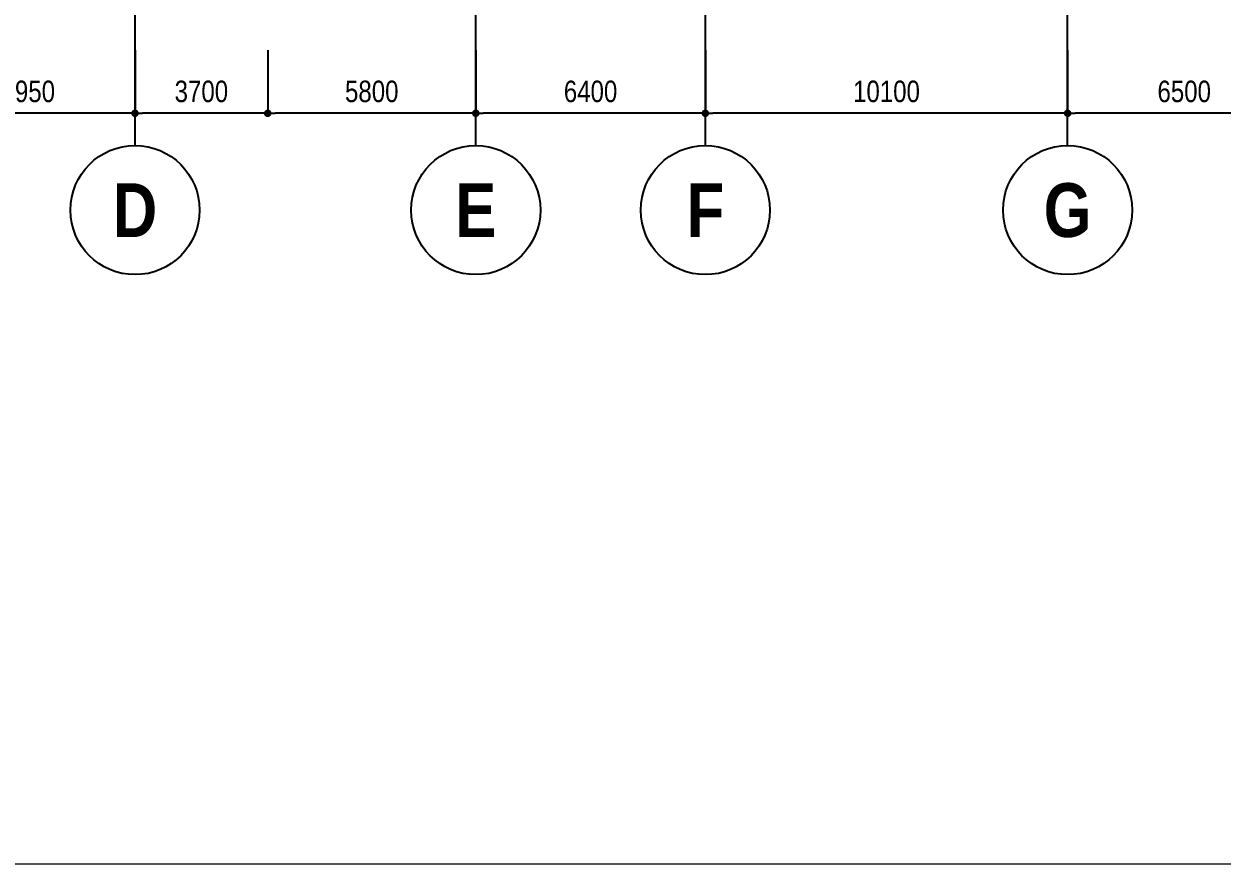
# Model space of a CAD drawing. Header units: millimetres. Extents: x 2356525 to 2927188, y -665534 to -417818.
# Drawn here: x 2727843 to 2761243, y -643665 to -620237 of the extents above; entities that cross this region are included whole.
import ezdxf
from ezdxf.enums import TextEntityAlignment as Align

# ---------------------------------------------------------------- set-up
doc = ezdxf.new("R2010")
doc.units = ezdxf.units.MM
doc.header["$LTSCALE"] = 200
doc.header["$MEASUREMENT"] = 0
doc.linetypes.add('CHG_XX_Luoi truc$0$MB_Luoi truc$0$Center101', pattern=[13, 10, -1, 1, -1])
doc.layers.get('0').update_dxf_attribs({"lineweight": 9})
doc.layers.get('Defpoints').update_dxf_attribs({"color": 10, "lineweight": 0})
for name, color, linetype, lineweight in [('CHG_XX_Cot_Ham 2$0$NS-Pier-H2', 150, 'Continuous', 13), ('CHG_XX_Damsan_Ham 2$0$CHG_XX_Damsan_Ham 2$0$DBAO', 3, 'Continuous', 13), ('CHG_XX_Damsan_Ham 2$0$HATCH', 57, 'Continuous', 9), ('DBAO', 90, 'Continuous', 13), ('MB_Luoi truc$0$Dim 300', 1, 'Continuous', 5)]:
    doc.layers.add(name, color=color, linetype=linetype, lineweight=lineweight)
doc.layers.add('CHG_XX_Luoi truc$0$Grid', color=34, linetype='Continuous')
doc.layers.add('CHG_XX_Luoi truc$0$Grid Line', color=251, linetype='CHG_XX_Luoi truc$0$MB_Luoi truc$0$Center101')
doc.styles.add('CHG_XX_Luoi truc$0$MB_Luoi truc$0$Grid A-F$0$VNI-HelveCB', font='')
doc.styles.add('MB_Luoi truc$0$Arial_C', font='arial.ttf', dxfattribs={"width": 0.8})
doc.styles.get('CHG_XX_Luoi truc$0$MB_Luoi truc$0$Grid A-F$0$VNI-HelveCB').set_extended_font_data('VNI-Helve-Condense', bold=True)
doc.dimstyles.new('MB_Luoi truc$0$Dim 300 (A1-A2)', dxfattribs={"dimscale": 300, "dimtxt": 2, "dimasz": 0.7, "dimexe": 0, "dimexo": 1, "dimgap": 1, "dimtad": 1, "dimdec": 0, "dimzin": 12, "dimdsep": 46, "dimtxsty": 'MB_Luoi truc$0$Arial_C', "dimblk": 'MB_Luoi truc$0$_Dot', "dimcen": 1, "dimclrd": 256, "dimclre": 256, "dimclrt": 3, "dimadec": 0, "dimazin": 0, "dimtfac": 1, "dimtdec": 0, "dimtix": 1, "dimtmove": 2, "dimatfit": 3, "dimldrblk": 'MB_Luoi truc$0$HTT Arrow 30', "dimfxl": 1, "dimtolj": 1, "dimtzin": 0, "dimarcsym": 0})

# ---------------------------------------------------------------- blocks, each defined once
blk = doc.blocks.new('MB_Luoi truc$0$_Dot')
at = {"color": 0, "linetype": 'ByBlock', "lineweight": -2}
blk.add_line((-0.5, 0), (-1, 0), dxfattribs=at)
at = {"color": 0, "linetype": 'ByBlock', "const_width": 0.5}
blk.add_lwpolyline([(-0.25, 0, 1), (0.25, 0, 1)], format="xyb", close=True, dxfattribs=at)
blk = doc.blocks.new('*D47')
at = {"layer": 'Defpoints', "color": 0, "transparency": 16777216}
for p in [(2756939, -620666), (2763439, -620666), (2756939, -622728)]:
    blk.add_point(p, dxfattribs=at)
at = {"layer": 'MB_Luoi truc$0$Dim 300', "lineweight": -2, "transparency": 16777216}
for p, q in [((2756939, -620966), (2756939, -622728)), ((2763439, -620966), (2763439, -622728)), ((2763229, -622728), (2757149, -622728))]:
    blk.add_line(p, q, dxfattribs=at)
at = {"layer": 'MB_Luoi truc$0$Dim 300', "lineweight": -2, "transparency": 16777216, "xscale": 210, "yscale": 210, "zscale": 210, "rotation": 180}
blk.add_blockref('MB_Luoi truc$0$_Dot', (2756939, -622728), dxfattribs=at)
at = {"layer": 'MB_Luoi truc$0$Dim 300', "lineweight": -2, "transparency": 16777216, "xscale": 210, "yscale": 210, "zscale": 210}
blk.add_blockref('MB_Luoi truc$0$_Dot', (2763439, -622728), dxfattribs=at)
at = {"layer": 'MB_Luoi truc$0$Dim 300', "color": 3, "transparency": 16777216, "insert": (2760189, -622121), "char_height": 600, "attachment_point": 5, "style": 'MB_Luoi truc$0$Arial_C'}
blk.add_mtext('\\A1;6500', dxfattribs=at)
blk = doc.blocks.new('MB_Luoi truc$0$HTT Arrow 30')
blk.add_hatch(color=256).paths.add_polyline_path([(-2.5, 0.375), (-2.5, -0.375), (0, 0)])
at = {"color": 0, "linetype": 'ByBlock', "lineweight": -2}
for p, q in [((0, 0), (-2.5, 0.375)), ((-2.5, -0.375), (-2.5, 0.375)), ((0, 0), (-2.5, -0.375))]:
    blk.add_line(p, q, dxfattribs=at)
blk = doc.blocks.new('*D48')
at = {"layer": 'Defpoints', "color": 0, "transparency": 16777216}
for p in [(2746839, -620666), (2756939, -620666), (2746839, -622728)]:
    blk.add_point(p, dxfattribs=at)
at = {"layer": 'MB_Luoi truc$0$Dim 300', "lineweight": -2, "transparency": 16777216}
for p, q in [((2746839, -620966), (2746839, -622728)), ((2756939, -620966), (2756939, -622728)), ((2756729, -622728), (2747049, -622728))]:
    blk.add_line(p, q, dxfattribs=at)
at = {"layer": 'MB_Luoi truc$0$Dim 300', "lineweight": -2, "transparency": 16777216, "xscale": 210, "yscale": 210, "zscale": 210, "rotation": 180}
blk.add_blockref('MB_Luoi truc$0$_Dot', (2746839, -622728), dxfattribs=at)
at = {"layer": 'MB_Luoi truc$0$Dim 300', "lineweight": -2, "transparency": 16777216, "xscale": 210, "yscale": 210, "zscale": 210}
blk.add_blockref('MB_Luoi truc$0$_Dot', (2756939, -622728), dxfattribs=at)
at = {"layer": 'MB_Luoi truc$0$Dim 300', "color": 3, "transparency": 16777216, "insert": (2751889, -622121), "char_height": 600, "attachment_point": 5, "style": 'MB_Luoi truc$0$Arial_C'}
blk.add_mtext('\\A1;10100', dxfattribs=at)
blk = doc.blocks.new('*D49')
at = {"layer": 'Defpoints', "color": 0, "transparency": 16777216}
for p in [(2740439, -620666), (2746839, -620666), (2740439, -622728)]:
    blk.add_point(p, dxfattribs=at)
at = {"layer": 'MB_Luoi truc$0$Dim 300', "lineweight": -2, "transparency": 16777216}
for p, q in [((2740439, -620966), (2740439, -622728)), ((2746839, -620966), (2746839, -622728)), ((2746629, -622728), (2740649, -622728))]:
    blk.add_line(p, q, dxfattribs=at)
at = {"layer": 'MB_Luoi truc$0$Dim 300', "lineweight": -2, "transparency": 16777216, "xscale": 210, "yscale": 210, "zscale": 210, "rotation": 180}
blk.add_blockref('MB_Luoi truc$0$_Dot', (2740439, -622728), dxfattribs=at)
at = {"layer": 'MB_Luoi truc$0$Dim 300', "lineweight": -2, "transparency": 16777216, "xscale": 210, "yscale": 210, "zscale": 210}
blk.add_blockref('MB_Luoi truc$0$_Dot', (2746839, -622728), dxfattribs=at)
at = {"layer": 'MB_Luoi truc$0$Dim 300', "color": 3, "transparency": 16777216, "insert": (2743639, -622121), "char_height": 600, "attachment_point": 5, "style": 'MB_Luoi truc$0$Arial_C'}
blk.add_mtext('\\A1;6400', dxfattribs=at)
blk = doc.blocks.new('*D50')
at = {"layer": 'Defpoints', "color": 0, "transparency": 16777216}
for p in [(2734639, -620666), (2740439, -620666), (2734639, -622728)]:
    blk.add_point(p, dxfattribs=at)
at = {"layer": 'MB_Luoi truc$0$Dim 300', "lineweight": -2, "transparency": 16777216}
for p, q in [((2734639, -620966), (2734639, -622728)), ((2740439, -620966), (2740439, -622728)), ((2740229, -622728), (2734849, -622728))]:
    blk.add_line(p, q, dxfattribs=at)
at = {"layer": 'MB_Luoi truc$0$Dim 300', "lineweight": -2, "transparency": 16777216, "xscale": 210, "yscale": 210, "zscale": 210, "rotation": 180}
blk.add_blockref('MB_Luoi truc$0$_Dot', (2734639, -622728), dxfattribs=at)
at = {"layer": 'MB_Luoi truc$0$Dim 300', "lineweight": -2, "transparency": 16777216, "xscale": 210, "yscale": 210, "zscale": 210}
blk.add_blockref('MB_Luoi truc$0$_Dot', (2740439, -622728), dxfattribs=at)
at = {"layer": 'MB_Luoi truc$0$Dim 300', "color": 3, "transparency": 16777216, "insert": (2737539, -622121), "char_height": 600, "attachment_point": 5, "style": 'MB_Luoi truc$0$Arial_C'}
blk.add_mtext('\\A1;5800', dxfattribs=at)
blk = doc.blocks.new('*D51')
at = {"layer": 'Defpoints', "color": 0, "transparency": 16777216}
for p in [(2730939, -620666), (2734639, -620666), (2730939, -622728)]:
    blk.add_point(p, dxfattribs=at)
at = {"layer": 'MB_Luoi truc$0$Dim 300', "lineweight": -2, "transparency": 16777216}
for p, q in [((2730939, -620966), (2730939, -622728)), ((2734639, -620966), (2734639, -622728)), ((2734429, -622728), (2731149, -622728))]:
    blk.add_line(p, q, dxfattribs=at)
at = {"layer": 'MB_Luoi truc$0$Dim 300', "lineweight": -2, "transparency": 16777216, "xscale": 210, "yscale": 210, "zscale": 210, "rotation": 180}
blk.add_blockref('MB_Luoi truc$0$_Dot', (2730939, -622728), dxfattribs=at)
at = {"layer": 'MB_Luoi truc$0$Dim 300', "lineweight": -2, "transparency": 16777216, "xscale": 210, "yscale": 210, "zscale": 210}
blk.add_blockref('MB_Luoi truc$0$_Dot', (2734639, -622728), dxfattribs=at)
at = {"layer": 'MB_Luoi truc$0$Dim 300', "color": 3, "transparency": 16777216, "insert": (2732789, -622121), "char_height": 600, "attachment_point": 5, "style": 'MB_Luoi truc$0$Arial_C'}
blk.add_mtext('\\A1;3700', dxfattribs=at)
blk = doc.blocks.new('*D52')
at = {"layer": 'Defpoints', "color": 0, "transparency": 16777216}
for p in [(2724989, -620666), (2730939, -620666), (2724989, -622728)]:
    blk.add_point(p, dxfattribs=at)
at = {"layer": 'MB_Luoi truc$0$Dim 300', "lineweight": -2, "transparency": 16777216}
for p, q in [((2724989, -620966), (2724989, -622728)), ((2730939, -620966), (2730939, -622728)), ((2730729, -622728), (2725199, -622728))]:
    blk.add_line(p, q, dxfattribs=at)
at = {"layer": 'MB_Luoi truc$0$Dim 300', "lineweight": -2, "transparency": 16777216, "xscale": 210, "yscale": 210, "zscale": 210, "rotation": 180}
blk.add_blockref('MB_Luoi truc$0$_Dot', (2724989, -622728), dxfattribs=at)
at = {"layer": 'MB_Luoi truc$0$Dim 300', "lineweight": -2, "transparency": 16777216, "xscale": 210, "yscale": 210, "zscale": 210}
blk.add_blockref('MB_Luoi truc$0$_Dot', (2730939, -622728), dxfattribs=at)
at = {"layer": 'MB_Luoi truc$0$Dim 300', "color": 3, "transparency": 16777216, "insert": (2727964, -622121), "char_height": 600, "attachment_point": 5, "style": 'MB_Luoi truc$0$Arial_C'}
blk.add_mtext('\\A1;5950', dxfattribs=at)
blk = doc.blocks.new('*U835')
at = {"layer": 'CHG_XX_Luoi truc$0$Grid', "lineweight": -2}
blk.add_line((0, -3), (0, 0), dxfattribs=at)
blk.add_circle((0, -9), 6, dxfattribs=at)
at = {"layer": 'CHG_XX_Luoi truc$0$Grid Line'}
blk.add_line((0, 0), (0, 608), dxfattribs=at)
at = {"layer": 'CHG_XX_Luoi truc$0$Grid', "lineweight": -2, "style": 'CHG_XX_Luoi truc$0$MB_Luoi truc$0$Grid A-F$0$VNI-HelveCB'}
for tag, p in [('GRIDSUB', (0, 617)), ('GRID', (0, -9))]:
    blk.add_attdef(tag, text='', height=5, dxfattribs=at).set_placement(p, align=Align.MIDDLE)
blk = doc.blocks.new('CHG_XX_Luoi truc')
at = {"layer": 'CHG_XX_Luoi truc$0$Grid'}
ref = blk.add_blockref('*U835', (28650, -12747), dxfattribs=dict(at, xscale=300, yscale=300, zscale=300))
ref.add_attrib('GRID', 'D', dxfattribs={"lineweight": -2, "height": 1500, "style": 'CHG_XX_Luoi truc$0$MB_Luoi truc$0$Grid A-F$0$VNI-HelveCB'}).set_placement((28650, -15447), align=Align.MIDDLE)
ref = blk.add_blockref('*U835', (38150, -12747), dxfattribs=dict(at, xscale=300, yscale=300, zscale=300))
ref.add_attrib('GRID', 'E', dxfattribs={"lineweight": -2, "height": 1500, "style": 'CHG_XX_Luoi truc$0$MB_Luoi truc$0$Grid A-F$0$VNI-HelveCB'}).set_placement((38150, -15447), align=Align.MIDDLE)
ref = blk.add_blockref('*U835', (44550, -12747), dxfattribs=dict(at, xscale=300, yscale=300, zscale=300))
ref.add_attrib('GRID', 'F', dxfattribs={"lineweight": -2, "height": 1500, "style": 'CHG_XX_Luoi truc$0$MB_Luoi truc$0$Grid A-F$0$VNI-HelveCB'}).set_placement((44550, -15447), align=Align.MIDDLE)
ref = blk.add_blockref('*U835', (54650, -12747), dxfattribs=dict(at, xscale=300, yscale=300, zscale=300))
ref.add_attrib('GRID', 'G', dxfattribs={"lineweight": -2, "height": 1500, "style": 'CHG_XX_Luoi truc$0$MB_Luoi truc$0$Grid A-F$0$VNI-HelveCB'}).set_placement((54650, -15447), align=Align.MIDDLE)
blk = doc.blocks.new('CHG_XX_Cot_Ham 2')
at = {"layer": 'CHG_XX_Cot_Ham 2$0$NS-Pier-H2'}
blk.add_blockref('CHG_XX_Luoi truc', (0, 0), dxfattribs=at)
blk = doc.blocks.new('CHG_XX_Damsan_Ham 2', base_point=(3089256, -609981))
at = {"layer": 'CHG_XX_Damsan_Ham 2$0$CHG_XX_Damsan_Ham 2$0$DBAO'}
blk.add_blockref('CHG_XX_Cot_Ham 2', (0, 0), dxfattribs=at)
at = {"layer": 'CHG_XX_Damsan_Ham 2$0$HATCH'}
blk.add_blockref('CHG_XX_Cot_Ham 2', (0, 0), dxfattribs=at)

msp = doc.modelspace()

# ---------------------------------------------------------------- linework, layer by layer
at = {"layer": 'Defpoints'}
msp.add_lwpolyline([(2618120.8, -425369.7), (2927188.3, -425369.7), (2927188.3, -643664.7), (2618120.8, -643664.7)], close=True, dxfattribs=at)

# ---------------------------------------------------------------- block references
msp.add_blockref('CHG_XX_Damsan_Ham 2', (5791545.2, -1219962))
at = {"layer": 'DBAO'}
msp.add_blockref('CHG_XX_Cot_Ham 2', (2702289.2, -609981), dxfattribs=at)

# ---------------------------------------------------------------- dimensions: what is measured, and where the dimension line sits
at = {"layer": 'MB_Luoi truc$0$Dim 300'}
for base, p1, p2, picture, middle in [((2724989.2, -622727.7), (2730939.2, -620665.9), (2724989.2, -620665.9), '*D52', (2727964.2, -622121.3)), ((2730939.2, -622727.7), (2734639.2, -620665.9), (2730939.2, -620665.9), '*D51', (2732789.2, -622121.1)), ((2734639.2, -622727.7), (2740439.2, -620665.9), (2734639.2, -620665.9), '*D50', (2737539.2, -622121.3)), ((2740439.2, -622727.7), (2746839.2, -620665.9), (2740439.2, -620665.9), '*D49', (2743639.2, -622121.3)), ((2746839.2, -622727.7), (2756939.2, -620665.9), (2746839.2, -620665.9), '*D48', (2751889.2, -622121.3)), ((2756939.2, -622727.7), (2763439.2, -620665.9), (2756939.2, -620665.9), '*D47', (2760189.2, -622121.3))]:
    dim = msp.add_linear_dim(base=base, p1=p1, p2=p2, dimstyle='MB_Luoi truc$0$Dim 300 (A1-A2)', dxfattribs=at)
    dim.commit()
    dim.dimension.update_dxf_attribs({"geometry": picture, "text_midpoint": middle})

doc.saveas('drawing.dxf')
